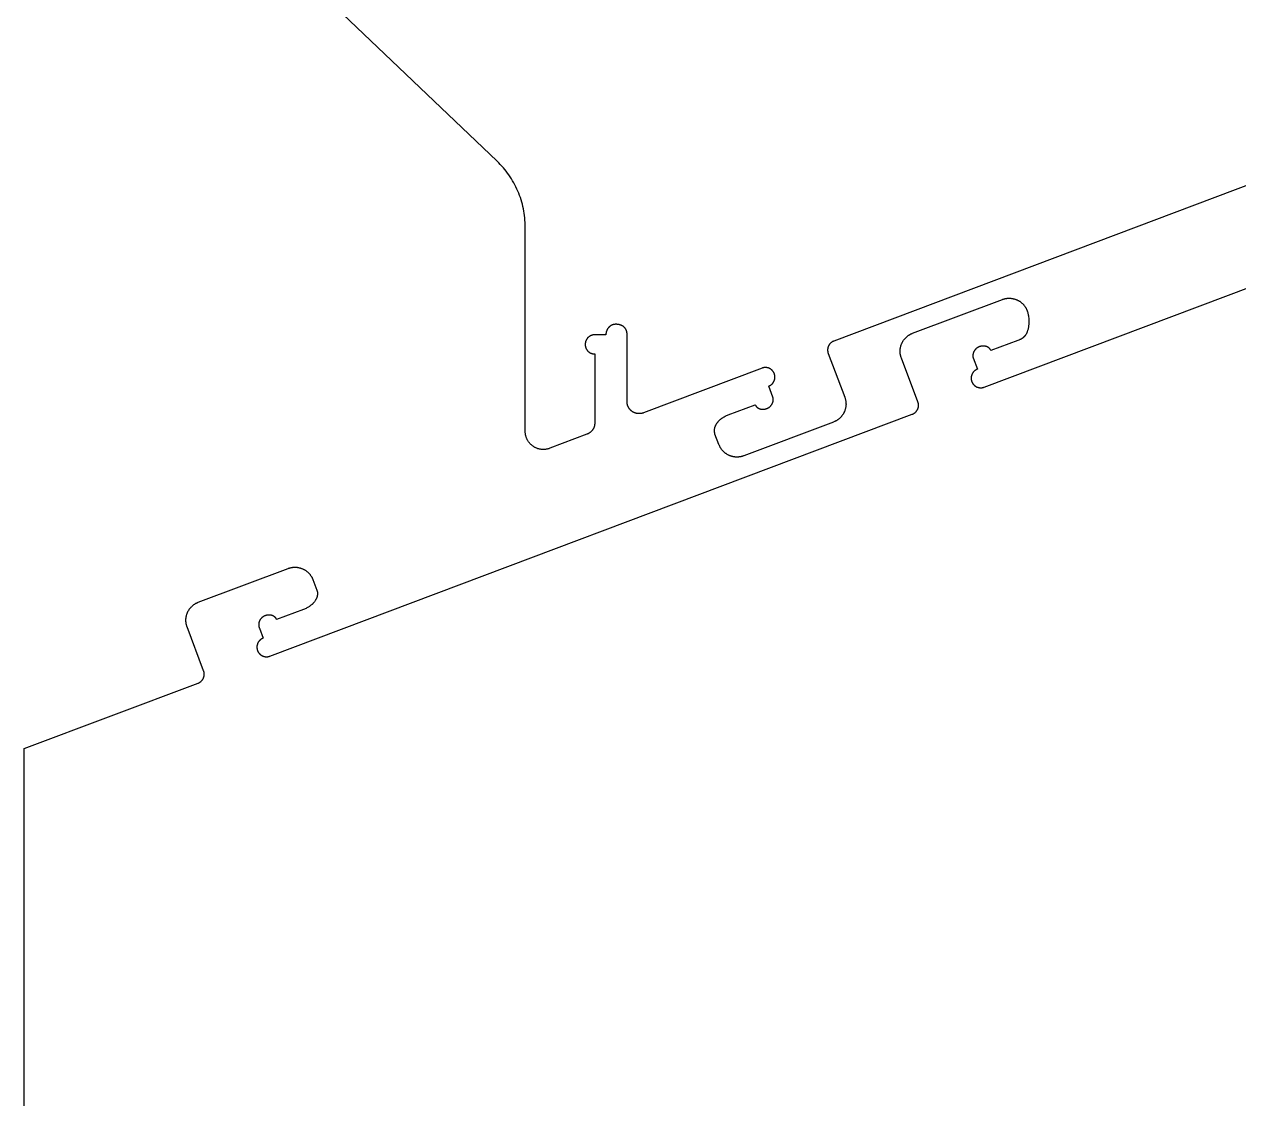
# Model space of a CAD drawing. Header units: millimetres. Extents: x -243 to 905, y 1585 to 2459.
# Drawn here: x 503.4 to 704.2, y 1879.9 to 2057.7 of the extents above; entities that cross this region are included whole.
import ezdxf

# ---------------------------------------------------------------- set-up
doc = ezdxf.new("R2010")
doc.units = ezdxf.units.MM
doc.header["$MEASUREMENT"] = 0
doc.layers.add('Layer 05', color=7, linetype='Continuous', true_color=0xffffff)

msp = doc.modelspace()

# ---------------------------------------------------------------- linework, layer by layer
at = {"layer": 'Layer 05'}
for points in [[(581.59, 2035.01), (513.02, 2100.43)], [(743.57, 2045.31), (637.27, 2005.25)], [(662.13, 1997.63), (768.43, 2037.68)], [(586.24, 2024.16), (586.23, 2024.53), (586.22, 2024.9), (586.19, 2025.27), (586.16, 2025.65), (586.12, 2026.02), (586.07, 2026.4), (586.01, 2026.77), (585.94, 2027.14), (585.86, 2027.52), (585.77, 2027.89), (585.67, 2028.26), (585.56, 2028.62), (585.44, 2028.99), (585.31, 2029.35), (585.17, 2029.71), (585.03, 2030.06), (584.87, 2030.41), (584.71, 2030.76), (584.53, 2031.1), (584.35, 2031.44), (584.16, 2031.77), (583.96, 2032.1), (583.76, 2032.42), (583.54, 2032.74), (583.32, 2033.05), (583.09, 2033.35), (582.86, 2033.65), (582.62, 2033.93), (582.37, 2034.21), (582.11, 2034.49), (581.86, 2034.75), (581.59, 2035.01)], [(586.24, 1990.31), (586.24, 2024.16)], [(650.29, 2006.54), (665.15, 2012.14)], [(665.15, 2012.14), (665.21, 2012.17), (665.28, 2012.19), (665.35, 2012.21), (665.42, 2012.23), (665.49, 2012.25), (665.56, 2012.27), (665.63, 2012.28), (665.71, 2012.3), (665.78, 2012.31), (665.86, 2012.32), (665.93, 2012.33), (666.01, 2012.33), (666.09, 2012.34), (666.16, 2012.34), (666.24, 2012.35), (666.32, 2012.34), (666.4, 2012.34), (666.48, 2012.34), (666.56, 2012.33), (666.64, 2012.32), (666.72, 2012.31), (666.8, 2012.3), (666.88, 2012.29), (666.96, 2012.27), (667.04, 2012.25), (667.11, 2012.23), (667.19, 2012.21), (667.27, 2012.18), (667.35, 2012.16), (667.43, 2012.13), (667.5, 2012.1), (667.58, 2012.06), (667.65, 2012.03), (667.72, 2011.99), (667.8, 2011.95), (667.87, 2011.91), (667.94, 2011.87), (668.01, 2011.83), (668.08, 2011.78), (668.14, 2011.73), (668.21, 2011.68), (668.27, 2011.63), (668.33, 2011.58), (668.39, 2011.53), (668.45, 2011.47), (668.51, 2011.42), (668.56, 2011.36), (668.62, 2011.3), (668.67, 2011.25), (668.72, 2011.19), (668.77, 2011.13), (668.82, 2011.06), (668.86, 2011), (668.9, 2010.94), (668.95, 2010.88), (668.99, 2010.81), (669.02, 2010.75), (669.06, 2010.68), (669.09, 2010.62), (669.13, 2010.55), (669.16, 2010.49), (669.19, 2010.42), (669.21, 2010.36), (669.24, 2010.29), (669.26, 2010.22), (669.29, 2010.14), (669.31, 2010.07), (669.34, 2009.99), (669.36, 2009.9), (669.38, 2009.82), (669.4, 2009.73), (669.42, 2009.64), (669.44, 2009.55), (669.45, 2009.46), (669.48, 2009.27), (669.5, 2009.07), (669.52, 2008.87), (669.53, 2008.66), (669.53, 2008.45), (669.52, 2008.24), (669.52, 2008.13), (669.51, 2008.02), (669.5, 2007.92), (669.49, 2007.81), (669.48, 2007.71), (669.47, 2007.61), (669.45, 2007.51), (669.43, 2007.41), (669.41, 2007.31), (669.39, 2007.21), (669.36, 2007.11), (669.33, 2007.02), (669.31, 2006.93), (669.27, 2006.84), (669.24, 2006.75), (669.21, 2006.66), (669.17, 2006.58), (669.13, 2006.5), (669.09, 2006.42), (669.07, 2006.39), (669.04, 2006.35), (669.02, 2006.31), (669, 2006.28), (668.98, 2006.24), (668.95, 2006.21), (668.93, 2006.17), (668.9, 2006.14), (668.88, 2006.11), (668.85, 2006.08), (668.83, 2006.05), (668.8, 2006.02), (668.77, 2005.99), (668.75, 2005.96), (668.72, 2005.93), (668.69, 2005.9), (668.66, 2005.88), (668.63, 2005.85), (668.6, 2005.83), (668.57, 2005.8), (668.54, 2005.78), (668.51, 2005.76), (668.48, 2005.73), (668.45, 2005.71), (668.42, 2005.69), (668.39, 2005.67), (668.32, 2005.63), (668.26, 2005.59), (668.19, 2005.56), (668.13, 2005.53), (668.06, 2005.5), (667.99, 2005.47), (667.85, 2005.41), (667.71, 2005.36)], [(601.17, 2008.03), (601.13, 2008.03), (601.1, 2008.02), (601.06, 2008.02), (601.02, 2008.02), (600.99, 2008.02), (600.95, 2008.01), (600.91, 2008), (600.88, 2008), (600.84, 2007.99), (600.8, 2007.98), (600.77, 2007.97), (600.73, 2007.96), (600.69, 2007.95), (600.66, 2007.93), (600.62, 2007.92), (600.58, 2007.9), (600.55, 2007.89), (600.51, 2007.87), (600.47, 2007.85), (600.44, 2007.83), (600.4, 2007.81), (600.37, 2007.79), (600.33, 2007.77), (600.3, 2007.74), (600.26, 2007.72), (600.23, 2007.69), (600.2, 2007.67), (600.17, 2007.64), (600.13, 2007.61), (600.1, 2007.58), (600.07, 2007.55), (600.04, 2007.52), (600.02, 2007.49), (599.99, 2007.46), (599.96, 2007.42), (599.93, 2007.39), (599.91, 2007.35), (599.88, 2007.32), (599.86, 2007.28), (599.84, 2007.24), (599.82, 2007.21), (599.79, 2007.17), (599.77, 2007.13), (599.76, 2007.09), (599.74, 2007.05), (599.72, 2007.01), (599.71, 2006.97), (599.69, 2006.93), (599.68, 2006.89), (599.66, 2006.85), (599.65, 2006.81), (599.64, 2006.77), (599.63, 2006.73), (599.62, 2006.69), (599.61, 2006.65), (599.61, 2006.61), (599.6, 2006.57), (599.59, 2006.53), (599.59, 2006.49), (599.59, 2006.45), (599.58, 2006.41), (599.58, 2006.38), (599.58, 2006.34), (599.58, 2006.3)], [(603.08, 2006.52), (603.08, 2006.56), (603.07, 2006.59), (603.07, 2006.63), (603.07, 2006.66), (603.06, 2006.7), (603.06, 2006.73), (603.05, 2006.77), (603.04, 2006.81), (603.04, 2006.84), (603.03, 2006.88), (603.01, 2006.92), (603, 2006.95), (602.99, 2006.99), (602.97, 2007.03), (602.96, 2007.06), (602.94, 2007.1), (602.92, 2007.13), (602.9, 2007.17), (602.88, 2007.21), (602.86, 2007.24), (602.84, 2007.27), (602.82, 2007.31), (602.79, 2007.34), (602.76, 2007.38), (602.74, 2007.41), (602.71, 2007.44), (602.68, 2007.47), (602.65, 2007.5), (602.62, 2007.53), (602.58, 2007.56), (602.55, 2007.59), (602.52, 2007.62), (602.48, 2007.65), (602.44, 2007.67), (602.41, 2007.7), (602.37, 2007.72), (602.33, 2007.75), (602.29, 2007.77), (602.25, 2007.79), (602.21, 2007.81), (602.17, 2007.83), (602.13, 2007.85), (602.09, 2007.87), (602.04, 2007.89), (602, 2007.9), (601.96, 2007.92), (601.91, 2007.93), (601.87, 2007.94), (601.82, 2007.96), (601.78, 2007.97), (601.74, 2007.98), (601.69, 2007.99), (601.65, 2008), (601.6, 2008), (601.56, 2008.01), (601.51, 2008.01), (601.47, 2008.02), (601.43, 2008.02), (601.38, 2008.03), (601.34, 2008.03), (601.29, 2008.03), (601.25, 2008.03), (601.21, 2008.03), (601.17, 2008.03)], [(603.08, 1995.25), (603.08, 2006.52)], [(648.44, 2002.45), (648.42, 2002.52), (648.39, 2002.59), (648.37, 2002.66), (648.35, 2002.72), (648.33, 2002.8), (648.32, 2002.87), (648.3, 2002.94), (648.29, 2003.01), (648.27, 2003.09), (648.26, 2003.16), (648.25, 2003.24), (648.25, 2003.31), (648.24, 2003.39), (648.24, 2003.47), (648.24, 2003.55), (648.24, 2003.63), (648.24, 2003.7), (648.24, 2003.78), (648.25, 2003.86), (648.26, 2003.94), (648.27, 2004.02), (648.28, 2004.1), (648.3, 2004.18), (648.31, 2004.26), (648.33, 2004.34), (648.35, 2004.42), (648.38, 2004.5), (648.4, 2004.58), (648.43, 2004.65), (648.46, 2004.73), (648.49, 2004.81), (648.52, 2004.88), (648.55, 2004.96), (648.59, 2005.03), (648.63, 2005.1), (648.67, 2005.17), (648.71, 2005.24), (648.76, 2005.31), (648.8, 2005.38), (648.85, 2005.45), (648.9, 2005.51), (648.95, 2005.58), (649, 2005.64), (649.05, 2005.7), (649.11, 2005.76), (649.16, 2005.81), (649.22, 2005.87), (649.28, 2005.92), (649.34, 2005.98), (649.4, 2006.03), (649.46, 2006.07), (649.52, 2006.12), (649.58, 2006.17), (649.64, 2006.21), (649.71, 2006.25), (649.77, 2006.29), (649.84, 2006.33), (649.9, 2006.36), (649.96, 2006.4), (650.03, 2006.43), (650.1, 2006.46), (650.16, 2006.49), (650.23, 2006.52), (650.29, 2006.54)], [(599.58, 2006.3), (597.71, 2006.29), (597.67, 2006.29), (597.63, 2006.29), (597.6, 2006.29), (597.56, 2006.28), (597.53, 2006.28), (597.49, 2006.27), (597.45, 2006.27), (597.41, 2006.26), (597.38, 2006.25), (597.34, 2006.24), (597.3, 2006.23), (597.27, 2006.22), (597.23, 2006.21), (597.19, 2006.2), (597.16, 2006.18), (597.12, 2006.17), (597.08, 2006.15), (597.05, 2006.13), (597.01, 2006.12), (596.98, 2006.1), (596.94, 2006.08), (596.91, 2006.06), (596.87, 2006.03), (596.84, 2006.01), (596.81, 2005.99), (596.77, 2005.96), (596.74, 2005.94), (596.71, 2005.91), (596.68, 2005.89), (596.65, 2005.86), (596.62, 2005.83), (596.59, 2005.8), (596.56, 2005.77), (596.53, 2005.74), (596.51, 2005.71), (596.48, 2005.67), (596.46, 2005.64), (596.43, 2005.61), (596.41, 2005.57), (596.39, 2005.54), (596.37, 2005.51), (596.35, 2005.47), (596.33, 2005.44), (596.31, 2005.4), (596.3, 2005.36), (596.28, 2005.33), (596.26, 2005.29), (596.25, 2005.25), (596.24, 2005.22), (596.23, 2005.18), (596.21, 2005.14), (596.2, 2005.11), (596.2, 2005.07), (596.19, 2005.03), (596.18, 2004.99), (596.17, 2004.96), (596.17, 2004.92), (596.16, 2004.88), (596.16, 2004.85), (596.16, 2004.81), (596.15, 2004.78), (596.15, 2004.74), (596.15, 2004.71), (596.15, 2004.67), (596.15, 2004.64), (596.16, 2004.6), (596.16, 2004.56), (596.16, 2004.53), (596.17, 2004.49), (596.17, 2004.45), (596.18, 2004.42), (596.19, 2004.38), (596.2, 2004.34), (596.2, 2004.31), (596.21, 2004.27), (596.23, 2004.23), (596.24, 2004.2), (596.25, 2004.16), (596.26, 2004.12), (596.28, 2004.09), (596.3, 2004.05), (596.31, 2004.01), (596.33, 2003.98), (596.35, 2003.94), (596.37, 2003.91), (596.39, 2003.87), (596.41, 2003.84), (596.43, 2003.8), (596.46, 2003.77), (596.48, 2003.74), (596.51, 2003.71), (596.53, 2003.67), (596.56, 2003.64), (596.59, 2003.61), (596.62, 2003.58), (596.65, 2003.55), (596.68, 2003.53), (596.71, 2003.5), (596.74, 2003.47), (596.77, 2003.45), (596.81, 2003.42), (596.84, 2003.4), (596.87, 2003.38), (596.91, 2003.36), (596.94, 2003.33), (596.98, 2003.31), (597.01, 2003.3), (597.05, 2003.28), (597.08, 2003.26), (597.12, 2003.24), (597.16, 2003.23), (597.19, 2003.22), (597.23, 2003.2), (597.27, 2003.19), (597.3, 2003.18), (597.34, 2003.17), (597.38, 2003.16), (597.41, 2003.15), (597.45, 2003.14), (597.49, 2003.14), (597.53, 2003.13), (597.56, 2003.13), (597.6, 2003.12), (597.63, 2003.12), (597.67, 2003.12), (597.71, 2003.12), (597.74, 2003.12)], [(637.27, 2005.25), (637.24, 2005.24), (637.21, 2005.23), (637.17, 2005.21), (637.14, 2005.2), (637.11, 2005.18), (637.08, 2005.16), (637.04, 2005.15), (637.01, 2005.13), (636.98, 2005.11), (636.95, 2005.09), (636.92, 2005.07), (636.89, 2005.04), (636.86, 2005.02), (636.82, 2005), (636.79, 2004.97), (636.77, 2004.94), (636.74, 2004.92), (636.71, 2004.89), (636.68, 2004.86), (636.65, 2004.83), (636.63, 2004.8), (636.6, 2004.77), (636.58, 2004.74), (636.55, 2004.71), (636.53, 2004.67), (636.51, 2004.64), (636.48, 2004.6), (636.46, 2004.57), (636.44, 2004.53), (636.42, 2004.5), (636.4, 2004.46), (636.39, 2004.42), (636.37, 2004.39), (636.35, 2004.35), (636.34, 2004.31), (636.33, 2004.27), (636.31, 2004.23), (636.3, 2004.19), (636.29, 2004.15), (636.28, 2004.11), (636.27, 2004.07), (636.27, 2004.03), (636.26, 2003.99), (636.26, 2003.95), (636.25, 2003.91), (636.25, 2003.87), (636.25, 2003.83), (636.25, 2003.8), (636.25, 2003.76), (636.25, 2003.72), (636.25, 2003.68), (636.25, 2003.64), (636.25, 2003.6), (636.26, 2003.56), (636.26, 2003.53), (636.27, 2003.49), (636.28, 2003.45), (636.29, 2003.42), (636.29, 2003.38), (636.3, 2003.34), (636.31, 2003.31), (636.32, 2003.28), (636.34, 2003.24), (636.35, 2003.21)], [(663.25, 2003.68), (663.24, 2003.7), (663.23, 2003.73), (663.22, 2003.75), (663.2, 2003.78), (663.19, 2003.81), (663.17, 2003.83), (663.16, 2003.86), (663.14, 2003.88), (663.13, 2003.91), (663.11, 2003.93), (663.09, 2003.96), (663.07, 2003.98), (663.05, 2004.01), (663.03, 2004.03), (663, 2004.05), (662.98, 2004.07), (662.95, 2004.1), (662.93, 2004.12), (662.9, 2004.14), (662.88, 2004.16), (662.85, 2004.18), (662.82, 2004.2), (662.79, 2004.22), (662.76, 2004.24), (662.73, 2004.25), (662.7, 2004.27), (662.67, 2004.29), (662.63, 2004.3), (662.6, 2004.32), (662.56, 2004.33), (662.53, 2004.34), (662.49, 2004.35), (662.46, 2004.36), (662.42, 2004.37), (662.39, 2004.38), (662.35, 2004.39), (662.31, 2004.4), (662.27, 2004.41), (662.24, 2004.41), (662.2, 2004.42), (662.16, 2004.42), (662.12, 2004.43), (662.08, 2004.43), (662.04, 2004.43), (662.01, 2004.43), (661.97, 2004.43), (661.93, 2004.43), (661.89, 2004.43), (661.85, 2004.43), (661.81, 2004.42), (661.78, 2004.42), (661.74, 2004.41), (661.7, 2004.41), (661.66, 2004.4), (661.63, 2004.4), (661.59, 2004.39), (661.55, 2004.38), (661.52, 2004.37), (661.48, 2004.36), (661.45, 2004.35), (661.41, 2004.34), (661.38, 2004.33), (661.34, 2004.32), (661.31, 2004.31), (661.28, 2004.29), (661.25, 2004.28), (661.21, 2004.27), (661.18, 2004.25), (661.15, 2004.23), (661.12, 2004.22), (661.08, 2004.2), (661.05, 2004.18), (661.02, 2004.16), (660.99, 2004.14), (660.96, 2004.12), (660.92, 2004.09), (660.89, 2004.07), (660.86, 2004.05), (660.83, 2004.02), (660.8, 2004), (660.78, 2003.97), (660.75, 2003.94), (660.72, 2003.91), (660.69, 2003.88), (660.67, 2003.85), (660.64, 2003.82), (660.61, 2003.79), (660.59, 2003.76), (660.57, 2003.73), (660.54, 2003.69), (660.52, 2003.66), (660.5, 2003.63), (660.48, 2003.59), (660.46, 2003.56), (660.44, 2003.52), (660.42, 2003.48), (660.41, 2003.45), (660.39, 2003.41), (660.38, 2003.37), (660.36, 2003.34), (660.35, 2003.3), (660.34, 2003.26), (660.32, 2003.23), (660.31, 2003.19), (660.31, 2003.15), (660.3, 2003.11), (660.29, 2003.08), (660.28, 2003.04), (660.28, 2003.01), (660.27, 2002.97), (660.27, 2002.94), (660.27, 2002.9), (660.26, 2002.87), (660.26, 2002.83), (660.26, 2002.8), (660.26, 2002.77), (660.26, 2002.74), (660.26, 2002.7), (660.27, 2002.67), (660.27, 2002.64), (660.27, 2002.62), (660.28, 2002.59), (660.28, 2002.56), (660.29, 2002.53), (660.3, 2002.51), (660.3, 2002.49), (660.31, 2002.46), (661.01, 2000.6)], [(667.71, 2005.36), (663.25, 2003.68)], [(597.74, 2003.12), (597.74, 1991.71)], [(636.35, 2003.21), (639.08, 1995.95)], [(651.18, 1995.2), (648.44, 2002.45)], [(626.51, 1997.81), (626.54, 1997.82), (626.58, 1997.83), (626.61, 1997.85), (626.64, 1997.86), (626.67, 1997.88), (626.71, 1997.9), (626.74, 1997.91), (626.77, 1997.93), (626.8, 1997.95), (626.84, 1997.97), (626.87, 1998), (626.9, 1998.02), (626.93, 1998.04), (626.96, 1998.07), (626.99, 1998.09), (627.02, 1998.12), (627.05, 1998.14), (627.08, 1998.17), (627.1, 1998.2), (627.13, 1998.23), (627.16, 1998.26), (627.18, 1998.29), (627.21, 1998.32), (627.23, 1998.35), (627.26, 1998.39), (627.28, 1998.42), (627.3, 1998.46), (627.32, 1998.49), (627.34, 1998.53), (627.36, 1998.56), (627.38, 1998.6), (627.4, 1998.64), (627.41, 1998.67), (627.43, 1998.71), (627.44, 1998.75), (627.46, 1998.79), (627.47, 1998.83), (627.48, 1998.87), (627.49, 1998.91), (627.5, 1998.95), (627.51, 1998.99), (627.52, 1999.03), (627.52, 1999.07), (627.53, 1999.11), (627.53, 1999.15), (627.53, 1999.19), (627.54, 1999.23), (627.54, 1999.27), (627.54, 1999.3), (627.54, 1999.34), (627.54, 1999.38), (627.53, 1999.42), (627.53, 1999.46), (627.53, 1999.5), (627.52, 1999.53), (627.51, 1999.57), (627.51, 1999.61), (627.5, 1999.64), (627.49, 1999.68), (627.48, 1999.72), (627.47, 1999.75), (627.46, 1999.78), (627.45, 1999.82), (627.44, 1999.85), (627.42, 1999.88), (627.41, 1999.92), (627.4, 1999.95), (627.38, 1999.98), (627.36, 2000.02), (627.35, 2000.05), (627.33, 2000.08), (627.31, 2000.11), (627.29, 2000.14), (627.27, 2000.18), (627.25, 2000.21), (627.23, 2000.24), (627.2, 2000.27), (627.18, 2000.3), (627.15, 2000.33), (627.13, 2000.36), (627.1, 2000.39), (627.07, 2000.42), (627.04, 2000.44), (627.01, 2000.47), (626.98, 2000.5), (626.95, 2000.52), (626.92, 2000.55), (626.89, 2000.57), (626.85, 2000.6), (626.82, 2000.62), (626.79, 2000.64), (626.75, 2000.66), (626.72, 2000.68), (626.68, 2000.7), (626.64, 2000.72), (626.61, 2000.74), (626.57, 2000.75), (626.53, 2000.77), (626.49, 2000.78), (626.45, 2000.8), (626.41, 2000.81), (626.37, 2000.82), (626.33, 2000.83), (626.3, 2000.84), (626.26, 2000.85), (626.22, 2000.86), (626.18, 2000.86), (626.14, 2000.87), (626.1, 2000.87), (626.06, 2000.88), (626.02, 2000.88), (625.98, 2000.88), (625.94, 2000.88), (625.9, 2000.88), (625.86, 2000.88), (625.82, 2000.87), (625.78, 2000.87), (625.75, 2000.87), (625.71, 2000.86), (625.67, 2000.85), (625.63, 2000.85), (625.6, 2000.84), (625.56, 2000.83), (625.53, 2000.82), (625.49, 2000.81), (625.46, 2000.8), (625.42, 2000.79), (605.78, 1993.37)], [(661.01, 2000.6), (660.98, 2000.59), (660.95, 2000.57), (660.91, 2000.56), (660.88, 2000.54), (660.85, 2000.53), (660.82, 2000.51), (660.78, 2000.49), (660.75, 2000.47), (660.72, 2000.45), (660.69, 2000.43), (660.66, 2000.41), (660.62, 2000.39), (660.59, 2000.37), (660.56, 2000.34), (660.53, 2000.32), (660.5, 2000.29), (660.48, 2000.26), (660.45, 2000.23), (660.42, 2000.21), (660.39, 2000.18), (660.37, 2000.15), (660.34, 2000.12), (660.31, 2000.08), (660.29, 2000.05), (660.27, 2000.02), (660.24, 1999.98), (660.22, 1999.95), (660.2, 1999.91), (660.18, 1999.88), (660.16, 1999.84), (660.14, 1999.81), (660.13, 1999.77), (660.11, 1999.73), (660.09, 1999.69), (660.08, 1999.65), (660.07, 1999.62), (660.05, 1999.58), (660.04, 1999.54), (660.03, 1999.5), (660.02, 1999.46), (660.01, 1999.42), (660.01, 1999.38), (660, 1999.34), (660, 1999.3), (659.99, 1999.26), (659.99, 1999.22), (659.99, 1999.18), (659.98, 1999.14), (659.98, 1999.1), (659.99, 1999.06), (659.99, 1999.02), (659.99, 1998.98), (659.99, 1998.95), (660, 1998.91), (660, 1998.87), (660.01, 1998.83), (660.02, 1998.8), (660.02, 1998.76), (660.03, 1998.73), (660.04, 1998.69), (660.05, 1998.66), (660.06, 1998.62), (660.07, 1998.59), (660.09, 1998.55), (660.1, 1998.52), (660.11, 1998.49), (660.13, 1998.46), (660.14, 1998.42), (660.16, 1998.39), (660.18, 1998.36), (660.19, 1998.33), (660.21, 1998.29), (660.23, 1998.26), (660.25, 1998.23), (660.27, 1998.2), (660.3, 1998.17), (660.32, 1998.14), (660.35, 1998.11), (660.37, 1998.08), (660.4, 1998.05), (660.42, 1998.02), (660.45, 1997.99), (660.48, 1997.96), (660.51, 1997.93), (660.54, 1997.91), (660.57, 1997.88), (660.6, 1997.86), (660.63, 1997.83), (660.67, 1997.81), (660.7, 1997.79), (660.74, 1997.76), (660.77, 1997.74), (660.81, 1997.72), (660.84, 1997.7), (660.88, 1997.69), (660.92, 1997.67), (660.95, 1997.65), (660.99, 1997.64), (661.03, 1997.62), (661.07, 1997.61), (661.11, 1997.6), (661.15, 1997.58), (661.19, 1997.57), (661.23, 1997.56), (661.27, 1997.56), (661.31, 1997.55), (661.35, 1997.54), (661.39, 1997.54), (661.43, 1997.53), (661.47, 1997.53), (661.51, 1997.53), (661.55, 1997.53), (661.58, 1997.53), (661.62, 1997.53), (661.66, 1997.53), (661.7, 1997.53), (661.74, 1997.54), (661.78, 1997.54), (661.81, 1997.55), (661.85, 1997.55), (661.89, 1997.56), (661.92, 1997.57), (661.96, 1997.58), (662, 1997.58), (662.03, 1997.59), (662.06, 1997.61), (662.1, 1997.62), (662.13, 1997.63)], [(627.2, 1995.96), (626.51, 1997.81)], [(605.78, 1993.37), (605.73, 1993.35), (605.67, 1993.34), (605.62, 1993.32), (605.56, 1993.3), (605.5, 1993.29), (605.44, 1993.28), (605.38, 1993.27), (605.32, 1993.26), (605.26, 1993.25), (605.2, 1993.25), (605.14, 1993.25), (605.08, 1993.25), (605.02, 1993.25), (604.96, 1993.25), (604.89, 1993.25), (604.83, 1993.26), (604.77, 1993.27), (604.71, 1993.28), (604.65, 1993.29), (604.59, 1993.3), (604.53, 1993.32), (604.47, 1993.34), (604.42, 1993.36), (604.36, 1993.38), (604.3, 1993.4), (604.25, 1993.42), (604.19, 1993.45), (604.14, 1993.48), (604.09, 1993.51), (604.04, 1993.54), (603.99, 1993.57), (603.94, 1993.6), (603.89, 1993.63), (603.84, 1993.67), (603.8, 1993.71), (603.75, 1993.74), (603.71, 1993.78), (603.67, 1993.83), (603.62, 1993.87), (603.58, 1993.91), (603.54, 1993.96), (603.5, 1994.01), (603.47, 1994.06), (603.43, 1994.11), (603.4, 1994.16), (603.37, 1994.21), (603.33, 1994.26), (603.3, 1994.32), (603.28, 1994.37), (603.25, 1994.43), (603.23, 1994.48), (603.2, 1994.54), (603.18, 1994.6), (603.16, 1994.66), (603.15, 1994.71), (603.13, 1994.77), (603.12, 1994.83), (603.11, 1994.89), (603.1, 1994.95), (603.09, 1995.01), (603.08, 1995.07), (603.08, 1995.13), (603.08, 1995.19), (603.08, 1995.25)], [(619.81, 1993.05), (624.27, 1994.73)], [(624.27, 1994.73), (624.28, 1994.7), (624.29, 1994.68), (624.31, 1994.65), (624.32, 1994.63), (624.33, 1994.6), (624.35, 1994.57), (624.36, 1994.55), (624.38, 1994.52), (624.4, 1994.5), (624.42, 1994.47), (624.43, 1994.45), (624.45, 1994.42), (624.48, 1994.4), (624.5, 1994.38), (624.52, 1994.35), (624.54, 1994.33), (624.57, 1994.31), (624.59, 1994.29), (624.62, 1994.27), (624.65, 1994.25), (624.67, 1994.23), (624.7, 1994.21), (624.73, 1994.19), (624.76, 1994.17), (624.79, 1994.15), (624.82, 1994.14), (624.86, 1994.12), (624.89, 1994.11), (624.92, 1994.09), (624.96, 1994.08), (624.99, 1994.06), (625.03, 1994.05), (625.06, 1994.04), (625.1, 1994.03), (625.14, 1994.02), (625.17, 1994.01), (625.21, 1994.01), (625.25, 1994), (625.29, 1993.99), (625.32, 1993.99), (625.36, 1993.98), (625.4, 1993.98), (625.44, 1993.98), (625.48, 1993.98), (625.52, 1993.98), (625.56, 1993.98), (625.59, 1993.98), (625.63, 1993.98), (625.67, 1993.98), (625.71, 1993.98), (625.75, 1993.99), (625.78, 1993.99), (625.82, 1994), (625.86, 1994), (625.9, 1994.01), (625.93, 1994.02), (625.97, 1994.03), (626, 1994.04), (626.04, 1994.04), (626.08, 1994.05), (626.11, 1994.07), (626.14, 1994.08), (626.18, 1994.09), (626.21, 1994.1), (626.24, 1994.11), (626.28, 1994.13), (626.31, 1994.14), (626.34, 1994.16), (626.37, 1994.17), (626.41, 1994.19), (626.44, 1994.21), (626.47, 1994.23), (626.5, 1994.25), (626.54, 1994.27), (626.57, 1994.29), (626.6, 1994.31), (626.63, 1994.33), (626.66, 1994.36), (626.69, 1994.38), (626.72, 1994.41), (626.75, 1994.44), (626.78, 1994.46), (626.8, 1994.49), (626.83, 1994.52), (626.86, 1994.55), (626.88, 1994.58), (626.91, 1994.61), (626.93, 1994.65), (626.96, 1994.68), (626.98, 1994.71), (627, 1994.75), (627.02, 1994.78), (627.04, 1994.82), (627.06, 1994.85), (627.08, 1994.89), (627.1, 1994.92), (627.12, 1994.96), (627.13, 1995), (627.15, 1995.03), (627.16, 1995.07), (627.17, 1995.11), (627.19, 1995.14), (627.2, 1995.18), (627.21, 1995.22), (627.22, 1995.25), (627.23, 1995.29), (627.23, 1995.33), (627.24, 1995.36), (627.25, 1995.4), (627.25, 1995.44), (627.25, 1995.47), (627.26, 1995.51), (627.26, 1995.54), (627.26, 1995.57), (627.26, 1995.61), (627.26, 1995.64), (627.26, 1995.67), (627.26, 1995.7), (627.26, 1995.73), (627.25, 1995.76), (627.25, 1995.79), (627.24, 1995.82), (627.24, 1995.85), (627.23, 1995.87), (627.23, 1995.9), (627.22, 1995.92), (627.21, 1995.94), (627.2, 1995.96)], [(639.08, 1995.95), (639.11, 1995.89), (639.13, 1995.82), (639.15, 1995.75), (639.17, 1995.68), (639.19, 1995.61), (639.21, 1995.54), (639.22, 1995.47), (639.24, 1995.39), (639.25, 1995.32), (639.26, 1995.24), (639.27, 1995.17), (639.27, 1995.09), (639.28, 1995.02), (639.28, 1994.94), (639.29, 1994.86), (639.29, 1994.78), (639.28, 1994.7), (639.28, 1994.62), (639.27, 1994.54), (639.26, 1994.46), (639.25, 1994.38), (639.24, 1994.3), (639.23, 1994.22), (639.21, 1994.14), (639.19, 1994.07), (639.17, 1993.99), (639.15, 1993.91), (639.12, 1993.83), (639.1, 1993.75), (639.07, 1993.68), (639.04, 1993.6), (639, 1993.52), (638.97, 1993.45), (638.93, 1993.38), (638.89, 1993.3), (638.85, 1993.23), (638.81, 1993.16), (638.77, 1993.09), (638.72, 1993.03), (638.67, 1992.96), (638.62, 1992.89), (638.57, 1992.83), (638.52, 1992.77), (638.47, 1992.71), (638.42, 1992.65), (638.36, 1992.59), (638.3, 1992.54), (638.25, 1992.48), (638.19, 1992.43), (638.13, 1992.38), (638.07, 1992.33), (638, 1992.29), (637.94, 1992.24), (637.88, 1992.2), (637.82, 1992.16), (637.75, 1992.12), (637.69, 1992.08), (637.62, 1992.04), (637.56, 1992.01), (637.49, 1991.98), (637.43, 1991.94), (637.36, 1991.92), (637.3, 1991.89), (637.23, 1991.86)], [(650.25, 1993.15), (650.28, 1993.16), (650.32, 1993.18), (650.35, 1993.19), (650.38, 1993.21), (650.41, 1993.22), (650.45, 1993.24), (650.48, 1993.26), (650.51, 1993.28), (650.54, 1993.3), (650.57, 1993.32), (650.61, 1993.34), (650.64, 1993.36), (650.67, 1993.39), (650.7, 1993.41), (650.73, 1993.44), (650.76, 1993.46), (650.79, 1993.49), (650.81, 1993.52), (650.84, 1993.55), (650.87, 1993.57), (650.9, 1993.6), (650.92, 1993.64), (650.95, 1993.67), (650.97, 1993.7), (650.99, 1993.73), (651.02, 1993.77), (651.04, 1993.8), (651.06, 1993.84), (651.08, 1993.87), (651.1, 1993.91), (651.12, 1993.95), (651.14, 1993.98), (651.15, 1994.02), (651.17, 1994.06), (651.18, 1994.1), (651.2, 1994.14), (651.21, 1994.17), (651.22, 1994.21), (651.23, 1994.25), (651.24, 1994.29), (651.25, 1994.33), (651.25, 1994.37), (651.26, 1994.41), (651.27, 1994.45), (651.27, 1994.49), (651.27, 1994.53), (651.28, 1994.57), (651.28, 1994.61), (651.28, 1994.65), (651.28, 1994.69), (651.27, 1994.73), (651.27, 1994.77), (651.27, 1994.8), (651.26, 1994.84), (651.26, 1994.88), (651.25, 1994.92), (651.25, 1994.95), (651.24, 1994.99), (651.23, 1995.03), (651.22, 1995.06), (651.21, 1995.1), (651.2, 1995.13), (651.19, 1995.16), (651.18, 1995.2)], [(544.01, 1953.12), (650.25, 1993.15)], [(617.62, 1989.87), (617.61, 1989.91), (617.59, 1989.96), (617.58, 1990.01), (617.57, 1990.06), (617.56, 1990.11), (617.55, 1990.16), (617.54, 1990.21), (617.53, 1990.26), (617.53, 1990.31), (617.52, 1990.37), (617.52, 1990.42), (617.52, 1990.48), (617.53, 1990.53), (617.53, 1990.59), (617.54, 1990.65), (617.55, 1990.7), (617.56, 1990.76), (617.57, 1990.82), (617.58, 1990.88), (617.6, 1990.94), (617.62, 1991), (617.64, 1991.06), (617.66, 1991.12), (617.68, 1991.18), (617.71, 1991.24), (617.73, 1991.3), (617.76, 1991.36), (617.8, 1991.42), (617.83, 1991.48), (617.87, 1991.54), (617.9, 1991.6), (617.94, 1991.65), (617.98, 1991.71), (618.03, 1991.77), (618.07, 1991.83), (618.12, 1991.88), (618.16, 1991.94), (618.21, 1991.99), (618.26, 1992.05), (618.32, 1992.1), (618.37, 1992.15), (618.42, 1992.2), (618.48, 1992.26), (618.54, 1992.31), (618.59, 1992.35), (618.65, 1992.4), (618.71, 1992.45), (618.77, 1992.49), (618.84, 1992.54), (618.9, 1992.58), (618.96, 1992.62), (619.03, 1992.66), (619.16, 1992.74), (619.29, 1992.81), (619.42, 1992.88), (619.55, 1992.94), (619.68, 1993), (619.81, 1993.05)], [(590.3, 1987.51), (590.22, 1987.48), (590.13, 1987.45), (590.05, 1987.43), (589.96, 1987.4), (589.88, 1987.38), (589.79, 1987.36), (589.7, 1987.35), (589.61, 1987.34), (589.52, 1987.33), (589.43, 1987.32), (589.33, 1987.32), (589.24, 1987.31), (589.15, 1987.32), (589.06, 1987.32), (588.97, 1987.33), (588.87, 1987.34), (588.78, 1987.35), (588.69, 1987.36), (588.6, 1987.38), (588.51, 1987.4), (588.42, 1987.43), (588.33, 1987.45), (588.25, 1987.48), (588.16, 1987.51), (588.08, 1987.55), (587.99, 1987.58), (587.91, 1987.62), (587.83, 1987.66), (587.76, 1987.7), (587.68, 1987.75), (587.6, 1987.8), (587.53, 1987.84), (587.46, 1987.9), (587.39, 1987.95), (587.32, 1988), (587.25, 1988.06), (587.19, 1988.12), (587.12, 1988.18), (587.06, 1988.25), (587, 1988.32), (586.94, 1988.39), (586.88, 1988.46), (586.82, 1988.53), (586.77, 1988.6), (586.72, 1988.68), (586.67, 1988.76), (586.62, 1988.84), (586.58, 1988.92), (586.54, 1989), (586.5, 1989.09), (586.46, 1989.17), (586.43, 1989.26), (586.4, 1989.34), (586.37, 1989.43), (586.34, 1989.52), (586.32, 1989.61), (586.3, 1989.69), (586.28, 1989.78), (586.27, 1989.87), (586.26, 1989.96), (586.25, 1990.05), (586.24, 1990.14), (586.24, 1990.23), (586.24, 1990.31)], [(597.74, 1991.71), (597.74, 1991.67), (597.74, 1991.64), (597.74, 1991.6), (597.74, 1991.56), (597.73, 1991.53), (597.73, 1991.49), (597.72, 1991.45), (597.72, 1991.42), (597.71, 1991.38), (597.71, 1991.34), (597.7, 1991.31), (597.69, 1991.27), (597.68, 1991.23), (597.67, 1991.2), (597.66, 1991.16), (597.65, 1991.12), (597.64, 1991.09), (597.63, 1991.05), (597.62, 1991.02), (597.6, 1990.98), (597.59, 1990.94), (597.57, 1990.91), (597.56, 1990.87), (597.54, 1990.84), (597.52, 1990.8), (597.51, 1990.77), (597.49, 1990.73), (597.47, 1990.7), (597.45, 1990.67), (597.43, 1990.63), (597.41, 1990.6), (597.39, 1990.57), (597.36, 1990.54), (597.34, 1990.51), (597.32, 1990.48), (597.29, 1990.44), (597.27, 1990.41), (597.24, 1990.39), (597.22, 1990.36), (597.19, 1990.33), (597.16, 1990.3), (597.13, 1990.27), (597.11, 1990.25), (597.08, 1990.22), (597.05, 1990.19), (597.02, 1990.17), (596.99, 1990.15), (596.96, 1990.12), (596.93, 1990.1), (596.9, 1990.08), (596.87, 1990.06), (596.84, 1990.03), (596.8, 1990.01), (596.77, 1989.99), (596.74, 1989.98), (596.71, 1989.96), (596.68, 1989.94), (596.64, 1989.92), (596.61, 1989.91), (596.58, 1989.89), (596.54, 1989.88), (596.51, 1989.86), (596.48, 1989.85), (596.44, 1989.84)], [(637.23, 1991.86), (622.37, 1986.26)], [(596.44, 1989.84), (590.3, 1987.51)], [(618.28, 1988.12), (617.62, 1989.87)], [(622.37, 1986.26), (622.31, 1986.24), (622.24, 1986.22), (622.17, 1986.2), (622.1, 1986.18), (622.03, 1986.16), (621.96, 1986.14), (621.89, 1986.12), (621.82, 1986.11), (621.74, 1986.1), (621.67, 1986.09), (621.59, 1986.08), (621.51, 1986.07), (621.44, 1986.07), (621.36, 1986.06), (621.28, 1986.06), (621.2, 1986.06), (621.12, 1986.06), (621.04, 1986.07), (620.96, 1986.07), (620.88, 1986.08), (620.81, 1986.09), (620.73, 1986.11), (620.65, 1986.12), (620.57, 1986.14), (620.49, 1986.16), (620.41, 1986.18), (620.33, 1986.2), (620.25, 1986.22), (620.17, 1986.25), (620.1, 1986.28), (620.02, 1986.31), (619.95, 1986.34), (619.87, 1986.38), (619.8, 1986.41), (619.73, 1986.45), (619.65, 1986.49), (619.58, 1986.54), (619.51, 1986.58), (619.45, 1986.63), (619.38, 1986.67), (619.32, 1986.72), (619.25, 1986.77), (619.19, 1986.82), (619.13, 1986.88), (619.07, 1986.93), (619.01, 1986.99), (618.96, 1987.04), (618.9, 1987.1), (618.85, 1987.16), (618.8, 1987.22), (618.75, 1987.28), (618.71, 1987.34), (618.66, 1987.4), (618.62, 1987.47), (618.58, 1987.53), (618.54, 1987.59), (618.5, 1987.66), (618.46, 1987.72), (618.43, 1987.79), (618.4, 1987.85), (618.37, 1987.92), (618.34, 1987.98), (618.31, 1988.05), (618.28, 1988.12)], [(532.17, 1962.04), (547.03, 1967.63)], [(547.03, 1967.63), (547.1, 1967.66), (547.16, 1967.68), (547.23, 1967.7), (547.3, 1967.72), (547.37, 1967.74), (547.44, 1967.76), (547.52, 1967.77), (547.59, 1967.79), (547.66, 1967.8), (547.74, 1967.81), (547.81, 1967.82), (547.89, 1967.83), (547.97, 1967.83), (548.05, 1967.84), (548.12, 1967.84), (548.2, 1967.84), (548.28, 1967.83), (548.36, 1967.83), (548.44, 1967.82), (548.52, 1967.82), (548.6, 1967.81), (548.68, 1967.79), (548.76, 1967.78), (548.84, 1967.76), (548.92, 1967.74), (549, 1967.72), (549.08, 1967.7), (549.15, 1967.67), (549.23, 1967.65), (549.31, 1967.62), (549.38, 1967.59), (549.46, 1967.55), (549.53, 1967.52), (549.61, 1967.48), (549.68, 1967.44), (549.75, 1967.4), (549.82, 1967.36), (549.89, 1967.32), (549.96, 1967.27), (550.02, 1967.23), (550.09, 1967.18), (550.15, 1967.13), (550.21, 1967.07), (550.27, 1967.02), (550.33, 1966.97), (550.39, 1966.91), (550.45, 1966.85), (550.5, 1966.8), (550.55, 1966.74), (550.6, 1966.68), (550.65, 1966.62), (550.7, 1966.56), (550.74, 1966.49), (550.79, 1966.43), (550.83, 1966.37), (550.87, 1966.3), (550.91, 1966.24), (550.94, 1966.17), (550.98, 1966.11), (551.01, 1966.04), (551.04, 1965.98), (551.07, 1965.91), (551.1, 1965.85), (551.12, 1965.78)], [(551.12, 1965.78), (551.78, 1964.03)], [(551.78, 1964.03), (551.8, 1963.99), (551.81, 1963.94), (551.83, 1963.89), (551.84, 1963.84), (551.85, 1963.79), (551.86, 1963.74), (551.87, 1963.69), (551.87, 1963.64), (551.88, 1963.58), (551.88, 1963.53), (551.88, 1963.48), (551.88, 1963.42), (551.88, 1963.36), (551.87, 1963.31), (551.87, 1963.25), (551.86, 1963.19), (551.85, 1963.14), (551.84, 1963.08), (551.82, 1963.02), (551.81, 1962.96), (551.79, 1962.9), (551.77, 1962.84), (551.75, 1962.78), (551.72, 1962.72), (551.7, 1962.66), (551.67, 1962.6), (551.64, 1962.54), (551.61, 1962.48), (551.58, 1962.42), (551.54, 1962.36), (551.5, 1962.3), (551.46, 1962.24), (551.42, 1962.19), (551.38, 1962.13), (551.33, 1962.07), (551.29, 1962.02), (551.24, 1961.96), (551.19, 1961.9), (551.14, 1961.85), (551.09, 1961.8), (551.04, 1961.74), (550.98, 1961.69), (550.93, 1961.64), (550.87, 1961.59), (550.81, 1961.54), (550.75, 1961.5), (550.69, 1961.45), (550.63, 1961.41), (550.57, 1961.36), (550.51, 1961.32), (550.44, 1961.28), (550.38, 1961.24), (550.25, 1961.16), (550.12, 1961.09), (549.99, 1961.02), (549.85, 1960.96), (549.72, 1960.9), (549.59, 1960.85)], [(530.32, 1957.95), (530.3, 1958.01), (530.28, 1958.08), (530.25, 1958.15), (530.23, 1958.22), (530.22, 1958.29), (530.2, 1958.36), (530.18, 1958.43), (530.17, 1958.5), (530.16, 1958.58), (530.15, 1958.65), (530.14, 1958.73), (530.13, 1958.81), (530.12, 1958.88), (530.12, 1958.96), (530.12, 1959.04), (530.12, 1959.12), (530.12, 1959.2), (530.13, 1959.28), (530.13, 1959.36), (530.14, 1959.43), (530.15, 1959.51), (530.16, 1959.59), (530.18, 1959.67), (530.2, 1959.75), (530.21, 1959.83), (530.23, 1959.91), (530.26, 1959.99), (530.28, 1960.07), (530.31, 1960.15), (530.34, 1960.22), (530.37, 1960.3), (530.4, 1960.37), (530.44, 1960.45), (530.47, 1960.52), (530.51, 1960.59), (530.55, 1960.67), (530.59, 1960.74), (530.64, 1960.8), (530.68, 1960.87), (530.73, 1960.94), (530.78, 1961), (530.83, 1961.07), (530.88, 1961.13), (530.94, 1961.19), (530.99, 1961.25), (531.05, 1961.31), (531.1, 1961.36), (531.16, 1961.41), (531.22, 1961.47), (531.28, 1961.52), (531.34, 1961.57), (531.4, 1961.61), (531.46, 1961.66), (531.53, 1961.7), (531.59, 1961.74), (531.65, 1961.78), (531.72, 1961.82), (531.78, 1961.86), (531.85, 1961.89), (531.91, 1961.92), (531.98, 1961.95), (532.04, 1961.98), (532.11, 1962.01), (532.17, 1962.04)], [(549.59, 1960.85), (545.13, 1959.17)], [(545.13, 1959.17), (545.12, 1959.19), (545.11, 1959.22), (545.1, 1959.25), (545.09, 1959.27), (545.07, 1959.3), (545.06, 1959.32), (545.04, 1959.35), (545.03, 1959.38), (545.01, 1959.4), (544.99, 1959.43), (544.97, 1959.45), (544.95, 1959.47), (544.93, 1959.5), (544.91, 1959.52), (544.88, 1959.54), (544.86, 1959.57), (544.84, 1959.59), (544.81, 1959.61), (544.79, 1959.63), (544.76, 1959.65), (544.73, 1959.67), (544.7, 1959.69), (544.67, 1959.71), (544.64, 1959.73), (544.61, 1959.75), (544.58, 1959.76), (544.55, 1959.78), (544.51, 1959.79), (544.48, 1959.81), (544.45, 1959.82), (544.41, 1959.83), (544.38, 1959.85), (544.34, 1959.86), (544.31, 1959.87), (544.27, 1959.88), (544.23, 1959.88), (544.19, 1959.89), (544.16, 1959.9), (544.12, 1959.91), (544.08, 1959.91), (544.04, 1959.91), (544, 1959.92), (543.97, 1959.92), (543.93, 1959.92), (543.89, 1959.92), (543.85, 1959.92), (543.81, 1959.92), (543.77, 1959.92), (543.73, 1959.92), (543.7, 1959.91), (543.66, 1959.91), (543.62, 1959.91), (543.58, 1959.9), (543.55, 1959.89), (543.51, 1959.89), (543.47, 1959.88), (543.44, 1959.87), (543.4, 1959.86), (543.36, 1959.85), (543.33, 1959.84), (543.29, 1959.83), (543.26, 1959.82), (543.23, 1959.81), (543.19, 1959.8), (543.16, 1959.79), (543.13, 1959.77), (543.1, 1959.76), (543.06, 1959.74), (543.03, 1959.73), (543, 1959.71), (542.97, 1959.69), (542.93, 1959.67), (542.9, 1959.65), (542.87, 1959.63), (542.84, 1959.61), (542.81, 1959.59), (542.78, 1959.56), (542.75, 1959.54), (542.72, 1959.51), (542.69, 1959.49), (542.66, 1959.46), (542.63, 1959.43), (542.6, 1959.4), (542.57, 1959.38), (542.55, 1959.34), (542.52, 1959.31), (542.5, 1959.28), (542.47, 1959.25), (542.45, 1959.22), (542.43, 1959.18), (542.4, 1959.15), (542.38, 1959.11), (542.36, 1959.08), (542.34, 1959.04), (542.33, 1959), (542.31, 1958.97), (542.29, 1958.93), (542.28, 1958.89), (542.26, 1958.85), (542.25, 1958.81), (542.24, 1958.78), (542.22, 1958.74), (542.21, 1958.7), (542.2, 1958.66), (542.2, 1958.62), (542.19, 1958.58), (542.18, 1958.54), (542.18, 1958.5), (542.17, 1958.46), (542.17, 1958.42), (542.17, 1958.38), (542.17, 1958.34), (542.17, 1958.3), (542.17, 1958.26), (542.17, 1958.22), (542.17, 1958.18), (542.18, 1958.14), (542.18, 1958.11), (542.19, 1958.07), (542.19, 1958.03), (542.2, 1958), (542.21, 1957.96), (542.21, 1957.92), (542.22, 1957.89), (542.23, 1957.85), (542.24, 1957.82), (542.26, 1957.79), (542.27, 1957.75)], [(533.06, 1950.69), (530.32, 1957.95)], [(542.27, 1957.75), (542.89, 1956.09)], [(542.89, 1956.09), (542.86, 1956.08), (542.83, 1956.07), (542.8, 1956.05), (542.76, 1956.04), (542.73, 1956.02), (542.7, 1956), (542.67, 1955.98), (542.63, 1955.97), (542.6, 1955.95), (542.57, 1955.92), (542.54, 1955.9), (542.51, 1955.88), (542.48, 1955.86), (542.45, 1955.83), (542.42, 1955.81), (542.39, 1955.78), (542.36, 1955.75), (542.33, 1955.73), (542.3, 1955.7), (542.27, 1955.67), (542.25, 1955.64), (542.22, 1955.61), (542.2, 1955.58), (542.17, 1955.54), (542.15, 1955.51), (542.13, 1955.48), (542.1, 1955.44), (542.08, 1955.41), (542.06, 1955.37), (542.04, 1955.33), (542.03, 1955.3), (542.01, 1955.26), (541.99, 1955.22), (541.98, 1955.19), (541.96, 1955.15), (541.95, 1955.11), (541.94, 1955.07), (541.92, 1955.03), (541.91, 1954.99), (541.9, 1954.95), (541.9, 1954.91), (541.89, 1954.87), (541.88, 1954.83), (541.88, 1954.79), (541.87, 1954.75), (541.87, 1954.71), (541.87, 1954.67), (541.87, 1954.63), (541.87, 1954.59), (541.87, 1954.55), (541.87, 1954.52), (541.87, 1954.48), (541.88, 1954.44), (541.88, 1954.4), (541.89, 1954.36), (541.89, 1954.33), (541.9, 1954.29), (541.91, 1954.25), (541.91, 1954.22), (541.92, 1954.18), (541.93, 1954.15), (541.94, 1954.11), (541.96, 1954.08), (541.97, 1954.05), (541.98, 1954.01), (541.99, 1953.98), (542.01, 1953.95), (542.02, 1953.92), (542.04, 1953.88), (542.06, 1953.85), (542.08, 1953.82), (542.1, 1953.79), (542.11, 1953.75), (542.14, 1953.72), (542.16, 1953.69), (542.18, 1953.66), (542.2, 1953.63), (542.23, 1953.6), (542.25, 1953.57), (542.28, 1953.54), (542.31, 1953.51), (542.33, 1953.48), (542.36, 1953.45), (542.39, 1953.43), (542.42, 1953.4), (542.45, 1953.37), (542.48, 1953.35), (542.52, 1953.32), (542.55, 1953.3), (542.58, 1953.28), (542.62, 1953.26), (542.65, 1953.24), (542.69, 1953.22), (542.73, 1953.2), (542.76, 1953.18), (542.8, 1953.16), (542.84, 1953.14), (542.88, 1953.13), (542.91, 1953.11), (542.95, 1953.1), (542.99, 1953.09), (543.03, 1953.08), (543.07, 1953.07), (543.11, 1953.06), (543.15, 1953.05), (543.19, 1953.04), (543.23, 1953.03), (543.27, 1953.03), (543.31, 1953.03), (543.35, 1953.02), (543.39, 1953.02), (543.43, 1953.02), (543.47, 1953.02), (543.51, 1953.02), (543.54, 1953.02), (543.58, 1953.02), (543.62, 1953.03), (543.66, 1953.03), (543.7, 1953.04), (543.73, 1953.04), (543.77, 1953.05), (543.81, 1953.06), (543.84, 1953.07), (543.88, 1953.08), (543.91, 1953.09), (543.95, 1953.1), (543.98, 1953.11), (544.01, 1953.12)], [(532.13, 1948.64), (532.16, 1948.66), (532.2, 1948.67), (532.23, 1948.68), (532.26, 1948.7), (532.3, 1948.72), (532.33, 1948.73), (532.36, 1948.75), (532.39, 1948.77), (532.42, 1948.79), (532.46, 1948.81), (532.49, 1948.83), (532.52, 1948.85), (532.55, 1948.88), (532.58, 1948.9), (532.61, 1948.93), (532.64, 1948.95), (532.67, 1948.98), (532.7, 1949.01), (532.72, 1949.04), (532.75, 1949.07), (532.78, 1949.1), (532.8, 1949.13), (532.83, 1949.16), (532.85, 1949.19), (532.88, 1949.23), (532.9, 1949.26), (532.92, 1949.29), (532.94, 1949.33), (532.96, 1949.36), (532.98, 1949.4), (533, 1949.44), (533.02, 1949.47), (533.03, 1949.51), (533.05, 1949.55), (533.06, 1949.59), (533.08, 1949.63), (533.09, 1949.67), (533.1, 1949.71), (533.11, 1949.75), (533.12, 1949.78), (533.13, 1949.82), (533.14, 1949.86), (533.14, 1949.9), (533.15, 1949.94), (533.15, 1949.98), (533.16, 1950.02), (533.16, 1950.06), (533.16, 1950.1), (533.16, 1950.14), (533.16, 1950.18), (533.16, 1950.22), (533.15, 1950.26), (533.15, 1950.3), (533.15, 1950.33), (533.14, 1950.37), (533.13, 1950.41), (533.13, 1950.45), (533.12, 1950.48), (533.11, 1950.52), (533.1, 1950.55), (533.09, 1950.59), (533.08, 1950.62), (533.07, 1950.66), (533.06, 1950.69)], [(503.4, 1937.82), (532.13, 1948.64)], [(503.4, 1586.35), (503.4, 1937.82)]]:
    msp.add_lwpolyline(points, dxfattribs=at)

doc.saveas('drawing.dxf')
